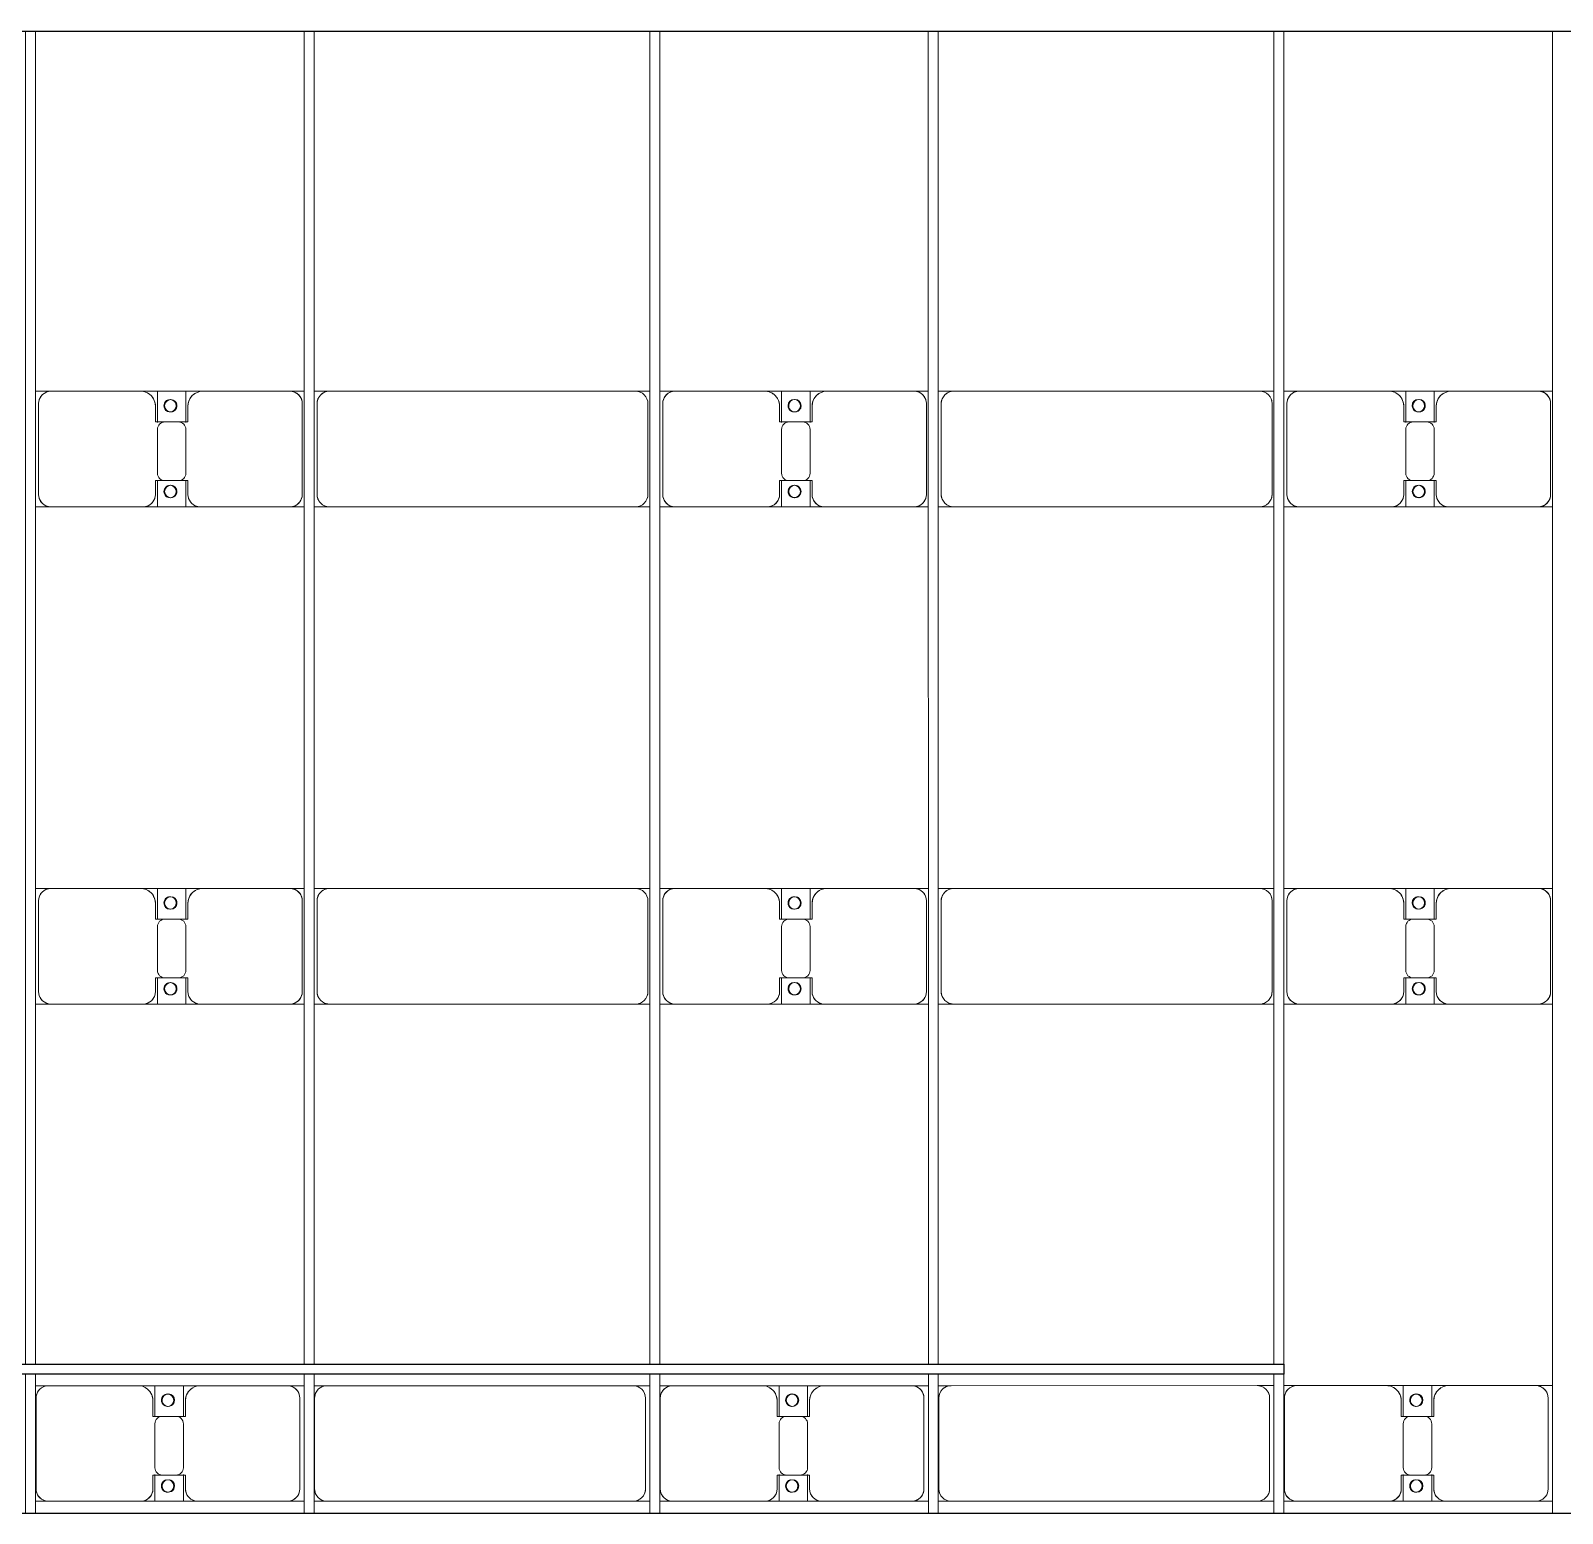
# Model space of a CAD drawing. Header units: millimetres. Extents: x -248177 to 167033, y 156986 to 268923.
# Drawn here: x -217673 to -211514, y 234459 to 240423 of the extents above; entities that cross this region are included whole.
import ezdxf

# ---------------------------------------------------------------- set-up
doc = ezdxf.new("R2010")
doc.units = ezdxf.units.MM
for name, color, linetype, lineweight in [('A-DETL-MBND', 5, 'Continuous', 9), ('A-GENM', 13, 'Continuous', 9), ('S-BEAM', 12, 'Continuous', 9)]:
    doc.layers.add(name, color=color, linetype=linetype, lineweight=lineweight)

# ---------------------------------------------------------------- blocks, each defined once
blk = doc.blocks.new('Dai phao do pin - DẢI PHAO ĐỠ PIN-V11-BỐ TRÍ KHUNG KẾT CẤU BÈ PIN 02')
at = {"layer": 'A-DETL-MBND', "color": 8}
for p, q in [((8237.8, 241.6), (8299.7, 241.6)), ((8237.8, 241.6), (8299.7, 241.6)), ((8249.7, 191.6), (8249.7, -173.4)), ((8659.7, 241.6), (8299.7, 241.6)), ((8659.7, 241.6), (8842.2, 241.6)), ((8842.2, 241.6), (8659.7, 241.6)), ((8727.8, 241.6), (8910.3, 241.6)), ((8727.8, 116.2), (8727.8, 241.6)), ((8910.3, 241.6), (8727.8, 241.6)), ((8842.2, 241.6), (8842.2, 116.2)), ((9260.3, 241.6), (8910.3, 241.6)), ((9260.3, 241.6), (9317.8, 241.6)), ((9260.3, 241.6), (9317.8, 241.6)), ((9310.3, -173.4), (9310.3, 191.6)), ((9357.8, 241.6), (9419.7, 241.6)), ((9357.8, 241.6), (9419.7, 241.6)), ((9369.7, 191.6), (9369.7, -173.4)), ((10650.3, 241.6), (9419.7, 241.6)), ((10650.3, 241.6), (10707.8, 241.6)), ((10650.3, 241.6), (10707.8, 241.6)), ((10700.3, -173.4), (10700.3, 191.6)), ((10747.8, 241.6), (10809.7, 241.6)), ((10747.8, 241.6), (10809.7, 241.6)), ((10759.7, 191.6), (10759.7, -173.4)), ((11169.7, 241.6), (10809.7, 241.6)), ((11169.7, 241.6), (11352.2, 241.6)), ((11352.2, 241.6), (11169.7, 241.6)), ((11237.8, 241.6), (11420.3, 241.6)), ((11237.8, 116.2), (11237.8, 241.6)), ((11420.3, 241.6), (11237.8, 241.6)), ((11352.2, 241.6), (11352.2, 116.2)), ((11770.3, 241.6), (11420.3, 241.6)), ((11770.3, 241.6), (11827.8, 241.6)), ((11770.3, 241.6), (11827.8, 241.6)), ((11820.3, -173.4), (11820.3, 191.6)), ((11867.8, 241.6), (11929.7, 241.6)), ((11867.8, 241.6), (11929.7, 241.6)), ((11879.7, 191.6), (11879.7, -173.4)), ((13160.3, 241.6), (11929.7, 241.6)), ((13160.3, 241.6), (13217.8, 241.6)), ((13160.3, 241.6), (13217.8, 241.6)), ((13210.3, -173.4), (13210.3, 191.6)), ((13257.8, 241.6), (13319.7, 241.6)), ((13257.8, 241.6), (13319.7, 241.6)), ((13269.7, 191.6), (13269.7, -173.4)), ((13679.7, 241.6), (13319.7, 241.6)), ((13679.7, 241.6), (13862.2, 241.6)), ((13862.2, 241.6), (13679.7, 241.6)), ((13747.8, 241.6), (13930.3, 241.6)), ((13747.8, 116.2), (13747.8, 241.6)), ((13930.3, 241.6), (13747.8, 241.6)), ((13862.2, 241.6), (13862.2, 116.2)), ((14280.3, 241.6), (13930.3, 241.6)), ((14280.3, 241.6), (14337.8, 241.6)), ((14280.3, 241.6), (14337.8, 241.6)), ((14330.3, -173.4), (14330.3, 191.6)), ((8719.7, 118.2), (8719.7, 181.6)), ((8850.3, 181.6), (8850.3, 118.2)), ((11229.7, 118.2), (11229.7, 181.6)), ((11360.3, 181.6), (11360.3, 118.2)), ((13739.7, 118.2), (13739.7, 181.6)), ((13870.3, 181.6), (13870.3, 118.2)), ((8812.2, 118.2), (8719.7, 118.2)), ((8727.8, 88.2), (8727.8, -88.2)), ((8850.3, 118.2), (8757.8, 118.2)), ((8842.2, -88.2), (8842.2, 88.2)), ((11322.2, 118.2), (11229.7, 118.2)), ((11237.8, 88.2), (11237.8, -88.2)), ((11360.3, 118.2), (11267.8, 118.2)), ((11352.2, -88.2), (11352.2, 88.2)), ((13832.2, 118.2), (13739.7, 118.2)), ((13747.8, 88.2), (13747.8, -88.2)), ((13870.3, 118.2), (13777.8, 118.2)), ((13862.2, -88.2), (13862.2, 88.2)), ((8719.7, -173.4), (8719.7, -118.2)), ((8719.7, -118.2), (8812.2, -118.2)), ((8727.8, -223.4), (8727.8, -116.2)), ((8757.8, -118.2), (8850.3, -118.2)), ((8842.2, -116.2), (8842.2, -223.4)), ((8850.3, -118.2), (8850.3, -173.4)), ((11229.7, -173.4), (11229.7, -118.2)), ((11229.7, -118.2), (11322.2, -118.2)), ((11237.8, -223.4), (11237.8, -116.2)), ((11267.8, -118.2), (11360.3, -118.2)), ((11352.2, -116.2), (11352.2, -223.4)), ((11360.3, -118.2), (11360.3, -173.4)), ((13739.7, -173.4), (13739.7, -118.2)), ((13739.7, -118.2), (13832.2, -118.2)), ((13747.8, -223.4), (13747.8, -116.2)), ((13777.8, -118.2), (13870.3, -118.2)), ((13862.2, -116.2), (13862.2, -223.4)), ((13870.3, -118.2), (13870.3, -173.4)), ((8299.7, -223.4), (8237.8, -223.4)), ((8299.7, -223.4), (8237.8, -223.4)), ((8299.7, -223.4), (8669.7, -223.4)), ((8842.2, -223.4), (8669.7, -223.4)), ((8669.7, -223.4), (8842.2, -223.4)), ((8900.3, -223.4), (8727.8, -223.4)), ((8727.8, -223.4), (8900.3, -223.4)), ((8900.3, -223.4), (9260.3, -223.4)), ((9317.8, -223.4), (9260.3, -223.4)), ((9317.8, -223.4), (9260.3, -223.4)), ((9419.7, -223.4), (9357.8, -223.4)), ((9419.7, -223.4), (9357.8, -223.4)), ((9419.7, -223.4), (10650.3, -223.4)), ((10707.8, -223.4), (10650.3, -223.4)), ((10707.8, -223.4), (10650.3, -223.4)), ((10809.7, -223.4), (10747.8, -223.4)), ((10809.7, -223.4), (10747.8, -223.4)), ((10809.7, -223.4), (11179.7, -223.4)), ((11352.2, -223.4), (11179.7, -223.4)), ((11179.7, -223.4), (11352.2, -223.4)), ((11410.3, -223.4), (11237.8, -223.4)), ((11237.8, -223.4), (11410.3, -223.4)), ((11410.3, -223.4), (11770.3, -223.4)), ((11827.8, -223.4), (11770.3, -223.4)), ((11827.8, -223.4), (11770.3, -223.4)), ((11929.7, -223.4), (11867.8, -223.4)), ((11929.7, -223.4), (11867.8, -223.4)), ((11929.7, -223.4), (13160.3, -223.4)), ((13217.8, -223.4), (13160.3, -223.4)), ((13217.8, -223.4), (13160.3, -223.4)), ((13319.7, -223.4), (13257.8, -223.4)), ((13319.7, -223.4), (13257.8, -223.4)), ((13319.7, -223.4), (13689.7, -223.4)), ((13862.2, -223.4), (13689.7, -223.4)), ((13689.7, -223.4), (13862.2, -223.4)), ((13920.3, -223.4), (13747.8, -223.4)), ((13747.8, -223.4), (13920.3, -223.4)), ((13920.3, -223.4), (14280.3, -223.4)), ((14337.8, -223.4), (14280.3, -223.4)), ((14337.8, -223.4), (14280.3, -223.4))]:
    blk.add_line(p, q, dxfattribs=at)
for centre, radius, start, end in [((8299.7, 191.6), 50, 90, 180), ((8299.7, 191.6), 50, 105, 180), ((8659.7, 181.6), 60, 0, 90), ((8659.7, 181.6), 60, 0, 60), ((8778.6, 183.2), 25, 360, 180), ((8778.6, 183.2), 25, 360, 165), ((8781.4, 183.2), 25, 0, 180), ((8781.4, 183.2), 25, 90, 180), ((8781.4, 183.2), 25, 15, 75), ((8910.3, 181.6), 60, 90, 180), ((8910.3, 181.6), 60, 120, 180), ((9260.3, 191.6), 50, 0, 90), ((9260.3, 191.6), 50, 0, 75), ((9419.7, 191.6), 50, 90, 180), ((9419.7, 191.6), 50, 150, 180), ((9419.7, 191.6), 50, 105, 135), ((10650.3, 191.6), 50, 360, 90), ((10650.3, 191.6), 50, 60, 90), ((10650.3, 191.6), 50, 15, 30), ((10809.7, 191.6), 50, 90, 180), ((10809.7, 191.6), 50, 105, 180), ((11169.7, 181.6), 60, 360, 90), ((11169.7, 181.6), 60, 360, 60), ((11288.6, 183.2), 25, 0, 180), ((11288.6, 183.2), 25, 0, 165), ((11291.4, 183.2), 25, 360, 180), ((11291.4, 183.2), 25, 90, 180), ((11291.4, 183.2), 25, 15, 75), ((11420.3, 181.6), 60, 90, 180), ((11420.3, 181.6), 60, 120, 180), ((11770.3, 191.6), 50, 360, 90), ((11770.3, 191.6), 50, 360, 75), ((11929.7, 191.6), 50, 90, 180), ((11929.7, 191.6), 50, 150, 180), ((11929.7, 191.6), 50, 105, 135), ((13160.3, 191.6), 50, 360, 90), ((13160.3, 191.6), 50, 60, 90), ((13160.3, 191.6), 50, 15, 30), ((13319.7, 191.6), 50, 90, 180), ((13319.7, 191.6), 50, 105, 180), ((13679.7, 181.6), 60, 360, 90), ((13679.7, 181.6), 60, 360, 60), ((13798.6, 183.2), 25, 360, 180), ((13798.6, 183.2), 25, 360, 165), ((13801.4, 183.2), 25, 0, 180), ((13801.4, 183.2), 25, 90, 180), ((13801.4, 183.2), 25, 15, 75), ((13930.3, 181.6), 60, 90, 180), ((13930.3, 181.6), 60, 120, 180), ((14280.3, 191.6), 50, 0, 90), ((14280.3, 191.6), 50, 0, 75), ((8778.6, 183.2), 25, 180, 360), ((8781.4, 183.2), 25, 180, 360), ((8781.4, 183.2), 25, 180, 300), ((8778.6, 183.2), 25, 210, 360), ((8781.4, 183.2), 25, 330, 345), ((11288.6, 183.2), 25, 180, 0), ((11291.4, 183.2), 25, 180, 0), ((11291.4, 183.2), 25, 180, 300), ((11288.6, 183.2), 25, 210, 0), ((11291.4, 183.2), 25, 330, 345), ((13798.6, 183.2), 25, 180, 0), ((13801.4, 183.2), 25, 180, 0), ((13801.4, 183.2), 25, 180, 300), ((13798.6, 183.2), 25, 210, 0), ((13801.4, 183.2), 25, 330, 345), ((8757.8, 88.2), 30, 90, 180), ((8812.2, 88.2), 30, 360, 90), ((11267.8, 88.2), 30, 90, 180), ((11322.2, 88.2), 30, 0, 90), ((13777.8, 88.2), 30, 90, 180), ((13832.2, 88.2), 30, 360, 90), ((8757.8, -88.2), 30, 180, 270), ((8812.2, -88.2), 30, 270, 0), ((11267.8, -88.2), 30, 180, 270), ((11322.2, -88.2), 30, 270, 360), ((13777.8, -88.2), 30, 180, 270), ((13832.2, -88.2), 30, 270, 0), ((8299.7, -173.4), 50, 180, 270), ((8299.7, -173.4), 50, 180, 255), ((8669.7, -173.4), 50, 270, 360), ((8669.7, -173.4), 50, 285, 360), ((8778.6, -161.8), 25, 0, 180), ((8778.6, -161.8), 25, 180, 0), ((8778.6, -161.8), 25, 105, 165), ((8778.6, -161.8), 25, 195, 0), ((8781.4, -161.8), 25, 0, 180), ((8781.4, -161.8), 25, 105, 180), ((8781.4, -161.8), 25, 180, 0), ((8781.4, -161.8), 25, 180, 270), ((8778.6, -161.8), 25, 0, 75), ((8781.4, -161.8), 25, 15, 75), ((8781.4, -161.8), 25, 285, 345), ((8900.3, -173.4), 50, 180, 270), ((8900.3, -173.4), 50, 180, 255), ((9260.3, -173.4), 50, 270, 360), ((9260.3, -173.4), 50, 285, 360), ((9419.7, -173.4), 50, 180, 270), ((9419.7, -173.4), 50, 180, 210), ((10650.3, -173.4), 50, 270, 360), ((10650.3, -173.4), 50, 330, 360), ((10809.7, -173.4), 50, 180, 270), ((10809.7, -173.4), 50, 180, 255), ((11179.7, -173.4), 50, 270, 0), ((11179.7, -173.4), 50, 285, 0), ((11288.6, -161.8), 25, 0, 180), ((11288.6, -161.8), 25, 180, 0), ((11288.6, -161.8), 25, 105, 165), ((11288.6, -161.8), 25, 195, 360), ((11291.4, -161.8), 25, 360, 180), ((11291.4, -161.8), 25, 105, 180), ((11291.4, -161.8), 25, 180, 360), ((11291.4, -161.8), 25, 180, 270), ((11288.6, -161.8), 25, 360, 75), ((11291.4, -161.8), 25, 15, 75), ((11291.4, -161.8), 25, 285, 345), ((11410.3, -173.4), 50, 180, 270), ((11410.3, -173.4), 50, 180, 255), ((11770.3, -173.4), 50, 270, 0), ((11770.3, -173.4), 50, 285, 360), ((11929.7, -173.4), 50, 180, 270), ((11929.7, -173.4), 50, 180, 210), ((13160.3, -173.4), 50, 270, 360), ((13160.3, -173.4), 50, 330, 360), ((13319.7, -173.4), 50, 180, 270), ((13319.7, -173.4), 50, 180, 255), ((13689.7, -173.4), 50, 270, 0), ((13689.7, -173.4), 50, 285, 360), ((13798.6, -161.8), 25, 360, 180), ((13798.6, -161.8), 25, 180, 360), ((13798.6, -161.8), 25, 105, 165), ((13798.6, -161.8), 25, 195, 360), ((13801.4, -161.8), 25, 360, 180), ((13801.4, -161.8), 25, 105, 180), ((13801.4, -161.8), 25, 180, 0), ((13801.4, -161.8), 25, 180, 270), ((13798.6, -161.8), 25, 360, 75), ((13801.4, -161.8), 25, 15, 75), ((13801.4, -161.8), 25, 285, 345), ((13920.3, -173.4), 50, 180, 270), ((13920.3, -173.4), 50, 180, 255), ((14280.3, -173.4), 50, 270, 0), ((14280.3, -173.4), 50, 285, 360), ((9419.7, -173.4), 50, 240, 270), ((10650.3, -173.4), 50, 285, 300), ((11929.7, -173.4), 50, 240, 270), ((13160.3, -173.4), 50, 285, 300)]:
    blk.add_arc(centre, radius, start, end, dxfattribs=at)
blk = doc.blocks.new('Dai phao do pin - DẢI PHAO ĐỠ PIN-V12-BỐ TRÍ KHUNG KẾT CẤU BÈ PIN 02')
at = {"layer": 'A-DETL-MBND', "color": 8}
for p, q in [((8237.8, 241.6), (8299.7, 241.6)), ((8237.8, 241.6), (8299.7, 241.6)), ((8249.7, 191.6), (8249.7, -173.4)), ((8659.7, 241.6), (8299.7, 241.6)), ((8659.7, 241.6), (8842.2, 241.6)), ((8842.2, 241.6), (8659.7, 241.6)), ((8727.8, 241.6), (8910.3, 241.6)), ((8727.8, 116.2), (8727.8, 241.6)), ((8910.3, 241.6), (8727.8, 241.6)), ((8842.2, 241.6), (8842.2, 116.2)), ((9260.3, 241.6), (8910.3, 241.6)), ((9260.3, 241.6), (9317.8, 241.6)), ((9260.3, 241.6), (9317.8, 241.6)), ((9310.3, -173.4), (9310.3, 191.6)), ((9357.8, 241.6), (9419.7, 241.6)), ((9357.8, 241.6), (9419.7, 241.6)), ((9369.7, 191.6), (9369.7, -173.4)), ((10650.3, 241.6), (9419.7, 241.6)), ((10650.3, 241.6), (10707.8, 241.6)), ((10650.3, 241.6), (10707.8, 241.6)), ((10700.3, -173.4), (10700.3, 191.6)), ((10747.8, 241.6), (10809.7, 241.6)), ((10747.8, 241.6), (10809.7, 241.6)), ((10759.7, 191.6), (10759.7, -173.4)), ((11169.7, 241.6), (10809.7, 241.6)), ((11169.7, 241.6), (11352.2, 241.6)), ((11352.2, 241.6), (11169.7, 241.6)), ((11237.8, 241.6), (11420.3, 241.6)), ((11237.8, 116.2), (11237.8, 241.6)), ((11420.3, 241.6), (11237.8, 241.6)), ((11352.2, 241.6), (11352.2, 116.2)), ((11770.3, 241.6), (11420.3, 241.6)), ((11770.3, 241.6), (11827.8, 241.6)), ((11770.3, 241.6), (11827.8, 241.6)), ((11820.3, -173.4), (11820.3, 191.6)), ((11867.8, 241.6), (11929.7, 241.6)), ((11867.8, 241.6), (11929.7, 241.6)), ((11879.7, 191.6), (11879.7, -173.4)), ((13160.3, 241.6), (11929.7, 241.6)), ((13160.3, 241.6), (13217.8, 241.6)), ((13160.3, 241.6), (13217.8, 241.6)), ((13210.3, -173.4), (13210.3, 191.6)), ((13257.8, 241.6), (13319.7, 241.6)), ((13257.8, 241.6), (13319.7, 241.6)), ((13269.7, 191.6), (13269.7, -173.4)), ((13679.7, 241.6), (13319.7, 241.6)), ((13679.7, 241.6), (13862.2, 241.6)), ((13862.2, 241.6), (13679.7, 241.6)), ((13747.8, 241.6), (13930.3, 241.6)), ((13747.8, 116.2), (13747.8, 241.6)), ((13930.3, 241.6), (13747.8, 241.6)), ((13862.2, 241.6), (13862.2, 116.2)), ((14280.3, 241.6), (13930.3, 241.6)), ((14280.3, 241.6), (14337.8, 241.6)), ((14280.3, 241.6), (14337.8, 241.6)), ((14330.3, -173.4), (14330.3, 191.6)), ((8719.7, 118.2), (8719.7, 181.6)), ((8850.3, 181.6), (8850.3, 118.2)), ((11229.7, 118.2), (11229.7, 181.6)), ((11360.3, 181.6), (11360.3, 118.2)), ((13739.7, 118.2), (13739.7, 181.6)), ((13870.3, 181.6), (13870.3, 118.2)), ((8812.2, 118.2), (8719.7, 118.2)), ((8727.8, 88.2), (8727.8, -88.2)), ((8850.3, 118.2), (8757.8, 118.2)), ((8842.2, -88.2), (8842.2, 88.2)), ((11322.2, 118.2), (11229.7, 118.2)), ((11237.8, 88.2), (11237.8, -88.2)), ((11360.3, 118.2), (11267.8, 118.2)), ((11352.2, -88.2), (11352.2, 88.2)), ((13832.2, 118.2), (13739.7, 118.2)), ((13747.8, 88.2), (13747.8, -88.2)), ((13870.3, 118.2), (13777.8, 118.2)), ((13862.2, -88.2), (13862.2, 88.2)), ((8719.7, -173.4), (8719.7, -118.2)), ((8719.7, -118.2), (8812.2, -118.2)), ((8727.8, -223.4), (8727.8, -116.2)), ((8757.8, -118.2), (8850.3, -118.2)), ((8842.2, -116.2), (8842.2, -223.4)), ((8850.3, -118.2), (8850.3, -173.4)), ((11229.7, -173.4), (11229.7, -118.2)), ((11229.7, -118.2), (11322.2, -118.2)), ((11237.8, -223.4), (11237.8, -116.2)), ((11267.8, -118.2), (11360.3, -118.2)), ((11352.2, -116.2), (11352.2, -223.4)), ((11360.3, -118.2), (11360.3, -173.4)), ((13739.7, -173.4), (13739.7, -118.2)), ((13739.7, -118.2), (13832.2, -118.2)), ((13747.8, -223.4), (13747.8, -116.2)), ((13777.8, -118.2), (13870.3, -118.2)), ((13862.2, -116.2), (13862.2, -223.4)), ((13870.3, -118.2), (13870.3, -173.4)), ((8299.7, -223.4), (8237.8, -223.4)), ((8299.7, -223.4), (8237.8, -223.4)), ((8299.7, -223.4), (8669.7, -223.4)), ((8842.2, -223.4), (8669.7, -223.4)), ((8669.7, -223.4), (8842.2, -223.4)), ((8900.3, -223.4), (8727.8, -223.4)), ((8727.8, -223.4), (8900.3, -223.4)), ((8900.3, -223.4), (9260.3, -223.4)), ((9317.8, -223.4), (9260.3, -223.4)), ((9317.8, -223.4), (9260.3, -223.4)), ((9419.7, -223.4), (9357.8, -223.4)), ((9419.7, -223.4), (9357.8, -223.4)), ((9419.7, -223.4), (10650.3, -223.4)), ((10707.8, -223.4), (10650.3, -223.4)), ((10707.8, -223.4), (10650.3, -223.4)), ((10809.7, -223.4), (10747.8, -223.4)), ((10809.7, -223.4), (10747.8, -223.4)), ((10809.7, -223.4), (11179.7, -223.4)), ((11352.2, -223.4), (11179.7, -223.4)), ((11179.7, -223.4), (11352.2, -223.4)), ((11410.3, -223.4), (11237.8, -223.4)), ((11237.8, -223.4), (11410.3, -223.4)), ((11410.3, -223.4), (11770.3, -223.4)), ((11827.8, -223.4), (11770.3, -223.4)), ((11827.8, -223.4), (11770.3, -223.4)), ((11929.7, -223.4), (11867.8, -223.4)), ((11929.7, -223.4), (11867.8, -223.4)), ((11929.7, -223.4), (13160.3, -223.4)), ((13217.8, -223.4), (13160.3, -223.4)), ((13217.8, -223.4), (13160.3, -223.4)), ((13319.7, -223.4), (13257.8, -223.4)), ((13319.7, -223.4), (13257.8, -223.4)), ((13319.7, -223.4), (13689.7, -223.4)), ((13862.2, -223.4), (13689.7, -223.4)), ((13689.7, -223.4), (13862.2, -223.4)), ((13920.3, -223.4), (13747.8, -223.4)), ((13747.8, -223.4), (13920.3, -223.4)), ((13920.3, -223.4), (14280.3, -223.4)), ((14337.8, -223.4), (14280.3, -223.4)), ((14337.8, -223.4), (14280.3, -223.4))]:
    blk.add_line(p, q, dxfattribs=at)
for centre, radius, start, end in [((8299.7, 191.6), 50, 90, 180), ((8299.7, 191.6), 50, 105, 180), ((8659.7, 181.6), 60, 0, 90), ((8659.7, 181.6), 60, 0, 60), ((8778.6, 183.2), 25, 360, 180), ((8778.6, 183.2), 25, 360, 165), ((8781.4, 183.2), 25, 0, 180), ((8781.4, 183.2), 25, 90, 180), ((8781.4, 183.2), 25, 15, 75), ((8910.3, 181.6), 60, 90, 180), ((8910.3, 181.6), 60, 120, 180), ((9260.3, 191.6), 50, 0, 90), ((9260.3, 191.6), 50, 0, 75), ((9419.7, 191.6), 50, 90, 180), ((9419.7, 191.6), 50, 150, 180), ((9419.7, 191.6), 50, 105, 135), ((10650.3, 191.6), 50, 360, 90), ((10650.3, 191.6), 50, 60, 90), ((10650.3, 191.6), 50, 15, 30), ((10809.7, 191.6), 50, 90, 180), ((10809.7, 191.6), 50, 105, 180), ((11169.7, 181.6), 60, 360, 90), ((11169.7, 181.6), 60, 360, 60), ((11288.6, 183.2), 25, 0, 180), ((11288.6, 183.2), 25, 0, 165), ((11291.4, 183.2), 25, 360, 180), ((11291.4, 183.2), 25, 90, 180), ((11291.4, 183.2), 25, 15, 75), ((11420.3, 181.6), 60, 90, 180), ((11420.3, 181.6), 60, 120, 180), ((11770.3, 191.6), 50, 360, 90), ((11770.3, 191.6), 50, 360, 75), ((11929.7, 191.6), 50, 90, 180), ((11929.7, 191.6), 50, 150, 180), ((11929.7, 191.6), 50, 105, 135), ((13160.3, 191.6), 50, 360, 90), ((13160.3, 191.6), 50, 60, 90), ((13160.3, 191.6), 50, 15, 30), ((13319.7, 191.6), 50, 90, 180), ((13319.7, 191.6), 50, 105, 180), ((13679.7, 181.6), 60, 360, 90), ((13679.7, 181.6), 60, 360, 60), ((13798.6, 183.2), 25, 360, 180), ((13798.6, 183.2), 25, 360, 165), ((13801.4, 183.2), 25, 0, 180), ((13801.4, 183.2), 25, 90, 180), ((13801.4, 183.2), 25, 15, 75), ((13930.3, 181.6), 60, 90, 180), ((13930.3, 181.6), 60, 120, 180), ((14280.3, 191.6), 50, 0, 90), ((14280.3, 191.6), 50, 0, 75), ((8778.6, 183.2), 25, 180, 360), ((8781.4, 183.2), 25, 180, 360), ((8781.4, 183.2), 25, 180, 300), ((8778.6, 183.2), 25, 210, 360), ((8781.4, 183.2), 25, 330, 345), ((11288.6, 183.2), 25, 180, 0), ((11291.4, 183.2), 25, 180, 0), ((11291.4, 183.2), 25, 180, 300), ((11288.6, 183.2), 25, 210, 0), ((11291.4, 183.2), 25, 330, 345), ((13798.6, 183.2), 25, 180, 0), ((13801.4, 183.2), 25, 180, 0), ((13801.4, 183.2), 25, 180, 300), ((13798.6, 183.2), 25, 210, 0), ((13801.4, 183.2), 25, 330, 345), ((8757.8, 88.2), 30, 90, 180), ((8812.2, 88.2), 30, 360, 90), ((11267.8, 88.2), 30, 90, 180), ((11322.2, 88.2), 30, 0, 90), ((13777.8, 88.2), 30, 90, 180), ((13832.2, 88.2), 30, 360, 90), ((8757.8, -88.2), 30, 180, 270), ((8812.2, -88.2), 30, 270, 0), ((11267.8, -88.2), 30, 180, 270), ((11322.2, -88.2), 30, 270, 360), ((13777.8, -88.2), 30, 180, 270), ((13832.2, -88.2), 30, 270, 0), ((8299.7, -173.4), 50, 180, 270), ((8299.7, -173.4), 50, 180, 255), ((8669.7, -173.4), 50, 270, 360), ((8669.7, -173.4), 50, 285, 360), ((8778.6, -161.8), 25, 0, 180), ((8778.6, -161.8), 25, 180, 0), ((8778.6, -161.8), 25, 105, 165), ((8778.6, -161.8), 25, 195, 0), ((8781.4, -161.8), 25, 0, 180), ((8781.4, -161.8), 25, 105, 180), ((8781.4, -161.8), 25, 180, 0), ((8781.4, -161.8), 25, 180, 270), ((8778.6, -161.8), 25, 0, 75), ((8781.4, -161.8), 25, 15, 75), ((8781.4, -161.8), 25, 285, 345), ((8900.3, -173.4), 50, 180, 270), ((8900.3, -173.4), 50, 180, 255), ((9260.3, -173.4), 50, 270, 360), ((9260.3, -173.4), 50, 285, 360), ((9419.7, -173.4), 50, 180, 270), ((9419.7, -173.4), 50, 180, 210), ((10650.3, -173.4), 50, 270, 360), ((10650.3, -173.4), 50, 330, 360), ((10809.7, -173.4), 50, 180, 270), ((10809.7, -173.4), 50, 180, 255), ((11179.7, -173.4), 50, 270, 0), ((11179.7, -173.4), 50, 285, 0), ((11288.6, -161.8), 25, 0, 180), ((11288.6, -161.8), 25, 180, 0), ((11288.6, -161.8), 25, 105, 165), ((11288.6, -161.8), 25, 195, 360), ((11291.4, -161.8), 25, 360, 180), ((11291.4, -161.8), 25, 105, 180), ((11291.4, -161.8), 25, 180, 360), ((11291.4, -161.8), 25, 180, 270), ((11288.6, -161.8), 25, 360, 75), ((11291.4, -161.8), 25, 15, 75), ((11291.4, -161.8), 25, 285, 345), ((11410.3, -173.4), 50, 180, 270), ((11410.3, -173.4), 50, 180, 255), ((11770.3, -173.4), 50, 270, 0), ((11770.3, -173.4), 50, 285, 360), ((11929.7, -173.4), 50, 180, 270), ((11929.7, -173.4), 50, 180, 210), ((13160.3, -173.4), 50, 270, 360), ((13160.3, -173.4), 50, 330, 360), ((13319.7, -173.4), 50, 180, 270), ((13319.7, -173.4), 50, 180, 255), ((13689.7, -173.4), 50, 270, 0), ((13689.7, -173.4), 50, 285, 360), ((13798.6, -161.8), 25, 360, 180), ((13798.6, -161.8), 25, 180, 360), ((13798.6, -161.8), 25, 105, 165), ((13798.6, -161.8), 25, 195, 360), ((13801.4, -161.8), 25, 360, 180), ((13801.4, -161.8), 25, 105, 180), ((13801.4, -161.8), 25, 180, 0), ((13801.4, -161.8), 25, 180, 270), ((13798.6, -161.8), 25, 360, 75), ((13801.4, -161.8), 25, 15, 75), ((13801.4, -161.8), 25, 285, 345), ((13920.3, -173.4), 50, 180, 270), ((13920.3, -173.4), 50, 180, 255), ((14280.3, -173.4), 50, 270, 0), ((14280.3, -173.4), 50, 285, 360), ((9419.7, -173.4), 50, 240, 270), ((10650.3, -173.4), 50, 285, 300), ((11929.7, -173.4), 50, 240, 270), ((13160.3, -173.4), 50, 285, 300)]:
    blk.add_arc(centre, radius, start, end, dxfattribs=at)
blk = doc.blocks.new('Dai phao do pin - DẢI PHAO ĐỠ PIN-15697-BỐ TRÍ KHUNG KẾT CẤU BÈ PIN 02')
at = {"layer": 'A-DETL-MBND', "color": 8}
for p, q in [((20797.8, 241.6), (20849.7, 241.6)), ((20797.8, 241.6), (20849.7, 241.6)), ((20799.7, 191.6), (20799.7, -173.4)), ((21209.7, 241.6), (20849.7, 241.6)), ((21209.7, 241.6), (21392.2, 241.6)), ((21392.2, 241.6), (21209.7, 241.6)), ((21277.8, 241.6), (21460.3, 241.6)), ((21277.8, 116.2), (21277.8, 241.6)), ((21460.3, 241.6), (21277.8, 241.6)), ((21392.2, 241.6), (21392.2, 116.2)), ((21810.3, 241.6), (21460.3, 241.6)), ((21810.3, 241.6), (21877.8, 241.6)), ((21810.3, 241.6), (21877.8, 241.6)), ((21860.3, -173.4), (21860.3, 191.6)), ((21917.8, 241.6), (21969.7, 241.6)), ((21917.8, 241.6), (21969.7, 241.6)), ((21919.7, 191.6), (21919.7, -173.4)), ((23200.3, 241.6), (21969.7, 241.6)), ((23200.3, 241.6), (23267.8, 241.6)), ((23200.3, 241.6), (23267.8, 241.6)), ((23250.3, -173.4), (23250.3, 191.6)), ((23307.8, 241.6), (23359.7, 241.6)), ((23307.8, 241.6), (23359.7, 241.6)), ((23309.7, 191.6), (23309.7, -173.4)), ((23719.7, 241.6), (23359.7, 241.6)), ((23719.7, 241.6), (23902.2, 241.6)), ((23902.2, 241.6), (23719.7, 241.6)), ((23787.8, 241.6), (23970.3, 241.6)), ((23787.8, 116.2), (23787.8, 241.6)), ((23970.3, 241.6), (23787.8, 241.6)), ((23902.2, 241.6), (23902.2, 116.2)), ((24320.3, 241.6), (23970.3, 241.6)), ((24320.3, 241.6), (24387.8, 241.6)), ((24320.3, 241.6), (24387.8, 241.6)), ((24370.3, -173.4), (24370.3, 191.6)), ((24427.8, 241.6), (24479.7, 241.6)), ((24427.8, 241.6), (24479.7, 241.6)), ((24429.7, 191.6), (24429.7, -173.4)), ((25710.3, 241.6), (24479.7, 241.6)), ((25710.3, 241.6), (25777.8, 241.6)), ((25710.3, 241.6), (25777.8, 241.6)), ((25760.3, -173.4), (25760.3, 191.6)), ((25817.8, 241.6), (25869.7, 241.6)), ((25817.8, 241.6), (25869.7, 241.6)), ((25819.7, 191.6), (25819.7, -173.4)), ((26229.7, 241.6), (25869.7, 241.6)), ((26229.7, 241.6), (26412.2, 241.6)), ((26412.2, 241.6), (26229.7, 241.6)), ((26297.8, 241.6), (26480.3, 241.6)), ((26297.8, 116.2), (26297.8, 241.6)), ((26480.3, 241.6), (26297.8, 241.6)), ((26412.2, 241.6), (26412.2, 116.2)), ((26830.3, 241.6), (26480.3, 241.6)), ((26830.3, 241.6), (26897.8, 241.6)), ((26830.3, 241.6), (26897.8, 241.6)), ((26880.3, -173.4), (26880.3, 191.6)), ((21269.7, 118.2), (21269.7, 181.6)), ((21400.3, 181.6), (21400.3, 118.2)), ((23779.7, 118.2), (23779.7, 181.6)), ((23910.3, 181.6), (23910.3, 118.2)), ((26289.7, 118.2), (26289.7, 181.6)), ((26420.3, 181.6), (26420.3, 118.2)), ((21362.2, 118.2), (21269.7, 118.2)), ((21277.8, 88.2), (21277.8, -88.2)), ((21400.3, 118.2), (21307.8, 118.2)), ((21392.2, -88.2), (21392.2, 88.2)), ((23872.2, 118.2), (23779.7, 118.2)), ((23787.8, 88.2), (23787.8, -88.2)), ((23910.3, 118.2), (23817.8, 118.2)), ((23902.2, -88.2), (23902.2, 88.2)), ((26382.2, 118.2), (26289.7, 118.2)), ((26297.8, 88.2), (26297.8, -88.2)), ((26420.3, 118.2), (26327.8, 118.2)), ((26412.2, -88.2), (26412.2, 88.2)), ((21269.7, -173.4), (21269.7, -118.2)), ((21269.7, -118.2), (21362.2, -118.2)), ((21277.8, -223.4), (21277.8, -116.2)), ((21307.8, -118.2), (21400.3, -118.2)), ((21392.2, -116.2), (21392.2, -223.4)), ((21400.3, -118.2), (21400.3, -173.4)), ((23779.7, -173.4), (23779.7, -118.2)), ((23779.7, -118.2), (23872.2, -118.2)), ((23787.8, -223.4), (23787.8, -116.2)), ((23817.8, -118.2), (23910.3, -118.2)), ((23902.2, -116.2), (23902.2, -223.4)), ((23910.3, -118.2), (23910.3, -173.4)), ((26289.7, -173.4), (26289.7, -118.2)), ((26289.7, -118.2), (26382.2, -118.2)), ((26297.8, -223.4), (26297.8, -116.2)), ((26327.8, -118.2), (26420.3, -118.2)), ((26412.2, -116.2), (26412.2, -223.4)), ((26420.3, -118.2), (26420.3, -173.4)), ((20849.7, -223.4), (20797.8, -223.4)), ((20849.7, -223.4), (20797.8, -223.4)), ((20849.7, -223.4), (21219.7, -223.4)), ((21392.2, -223.4), (21219.7, -223.4)), ((21219.7, -223.4), (21392.2, -223.4)), ((21450.3, -223.4), (21277.8, -223.4)), ((21277.8, -223.4), (21450.3, -223.4)), ((21450.3, -223.4), (21810.3, -223.4)), ((21877.8, -223.4), (21810.3, -223.4)), ((21877.8, -223.4), (21810.3, -223.4)), ((21969.7, -223.4), (21917.8, -223.4)), ((21969.7, -223.4), (21917.8, -223.4)), ((21969.7, -223.4), (23200.3, -223.4)), ((23267.8, -223.4), (23200.3, -223.4)), ((23267.8, -223.4), (23200.3, -223.4)), ((23359.7, -223.4), (23307.8, -223.4)), ((23359.7, -223.4), (23307.8, -223.4)), ((23359.7, -223.4), (23729.7, -223.4)), ((23902.2, -223.4), (23729.7, -223.4)), ((23729.7, -223.4), (23902.2, -223.4)), ((23960.3, -223.4), (23787.8, -223.4)), ((23787.8, -223.4), (23960.3, -223.4)), ((23960.3, -223.4), (24320.3, -223.4)), ((24387.8, -223.4), (24320.3, -223.4)), ((24387.8, -223.4), (24320.3, -223.4)), ((24479.7, -223.4), (24427.8, -223.4)), ((24479.7, -223.4), (24427.8, -223.4)), ((24479.7, -223.4), (25710.3, -223.4)), ((25777.8, -223.4), (25710.3, -223.4)), ((25777.8, -223.4), (25710.3, -223.4)), ((25869.7, -223.4), (25817.8, -223.4)), ((25869.7, -223.4), (25817.8, -223.4)), ((25869.7, -223.4), (26239.7, -223.4)), ((26412.2, -223.4), (26239.7, -223.4)), ((26239.7, -223.4), (26412.2, -223.4)), ((26470.3, -223.4), (26297.8, -223.4)), ((26297.8, -223.4), (26470.3, -223.4)), ((26470.3, -223.4), (26830.3, -223.4)), ((26897.8, -223.4), (26830.3, -223.4)), ((26897.8, -223.4), (26830.3, -223.4))]:
    blk.add_line(p, q, dxfattribs=at)
for centre, radius, start, end in [((20849.7, 191.6), 50, 90, 180), ((20849.7, 191.6), 50, 105, 180), ((21209.7, 181.6), 60, 0, 90), ((21209.7, 181.6), 60, 0, 60), ((21328.6, 183.2), 25, 360, 180), ((21328.6, 183.2), 25, 360, 165), ((21331.4, 183.2), 25, 0, 180), ((21331.4, 183.2), 25, 90, 180), ((21331.4, 183.2), 25, 15, 75), ((21460.3, 181.6), 60, 90, 180), ((21460.3, 181.6), 60, 120, 180), ((21810.3, 191.6), 50, 360, 90), ((21810.3, 191.6), 50, 360, 75), ((21969.7, 191.6), 50, 90, 180), ((21969.7, 191.6), 50, 150, 180), ((21969.7, 191.6), 50, 105, 135), ((23200.3, 191.6), 50, 360, 90), ((23200.3, 191.6), 50, 60, 90), ((23200.3, 191.6), 50, 15, 30), ((23359.7, 191.6), 50, 90, 180), ((23359.7, 191.6), 50, 105, 180), ((23719.7, 181.6), 60, 360, 90), ((23719.7, 181.6), 60, 360, 60), ((23838.6, 183.2), 25, 0, 180), ((23838.6, 183.2), 25, 0, 165), ((23841.4, 183.2), 25, 360, 180), ((23841.4, 183.2), 25, 90, 180), ((23841.4, 183.2), 25, 15, 75), ((23970.3, 181.6), 60, 90, 180), ((23970.3, 181.6), 60, 120, 180), ((24320.3, 191.6), 50, 360, 90), ((24320.3, 191.6), 50, 360, 75), ((24479.7, 191.6), 50, 90, 180), ((24479.7, 191.6), 50, 150, 180), ((24479.7, 191.6), 50, 105, 135), ((25710.3, 191.6), 50, 0, 90), ((25710.3, 191.6), 50, 60, 90), ((25710.3, 191.6), 50, 15, 30), ((25869.7, 191.6), 50, 90, 180), ((25869.7, 191.6), 50, 105, 180), ((26229.7, 181.6), 60, 360, 90), ((26229.7, 181.6), 60, 360, 60), ((26348.6, 183.2), 25, 0, 180), ((26348.6, 183.2), 25, 0, 165), ((26351.4, 183.2), 25, 360, 180), ((26351.4, 183.2), 25, 90, 180), ((26351.4, 183.2), 25, 15, 75), ((26480.3, 181.6), 60, 90, 180), ((26480.3, 181.6), 60, 120, 180), ((26830.3, 191.6), 50, 360, 90), ((26830.3, 191.6), 50, 360, 75), ((21328.6, 183.2), 25, 180, 0), ((21331.4, 183.2), 25, 180, 0), ((21331.4, 183.2), 25, 180, 300), ((21328.6, 183.2), 25, 210, 0), ((21331.4, 183.2), 25, 330, 345), ((23838.6, 183.2), 25, 180, 0), ((23841.4, 183.2), 25, 180, 360), ((23841.4, 183.2), 25, 180, 300), ((23838.6, 183.2), 25, 210, 0), ((23841.4, 183.2), 25, 330, 345), ((26348.6, 183.2), 25, 180, 0), ((26351.4, 183.2), 25, 180, 0), ((26351.4, 183.2), 25, 180, 300), ((26348.6, 183.2), 25, 210, 0), ((26351.4, 183.2), 25, 330, 345), ((21307.8, 88.2), 30, 90, 180), ((21362.2, 88.2), 30, 0, 90), ((23817.8, 88.2), 30, 90, 180), ((23872.2, 88.2), 30, 0, 90), ((26327.8, 88.2), 30, 90, 180), ((26382.2, 88.2), 30, 0, 90), ((21307.8, -88.2), 30, 180, 270), ((21362.2, -88.2), 30, 270, 0), ((23817.8, -88.2), 30, 180, 270), ((23872.2, -88.2), 30, 270, 0), ((26327.8, -88.2), 30, 180, 270), ((26382.2, -88.2), 30, 270, 0), ((20849.7, -173.4), 50, 180, 270), ((20849.7, -173.4), 50, 180, 255), ((21219.7, -173.4), 50, 270, 360), ((21219.7, -173.4), 50, 285, 0), ((21328.6, -161.8), 25, 360, 180), ((21328.6, -161.8), 25, 180, 0), ((21328.6, -161.8), 25, 105, 165), ((21328.6, -161.8), 25, 195, 0), ((21331.4, -161.8), 25, 360, 180), ((21331.4, -161.8), 25, 105, 180), ((21331.4, -161.8), 25, 180, 0), ((21331.4, -161.8), 25, 180, 270), ((21328.6, -161.8), 25, 0, 75), ((21331.4, -161.8), 25, 15, 75), ((21331.4, -161.8), 25, 285, 345), ((21450.3, -173.4), 50, 180, 270), ((21450.3, -173.4), 50, 180, 255), ((21810.3, -173.4), 50, 270, 0), ((21810.3, -173.4), 50, 285, 360), ((21969.7, -173.4), 50, 180, 270), ((21969.7, -173.4), 50, 180, 210), ((23200.3, -173.4), 50, 270, 360), ((23200.3, -173.4), 50, 330, 360), ((23359.7, -173.4), 50, 180, 270), ((23359.7, -173.4), 50, 180, 255), ((23729.7, -173.4), 50, 270, 360), ((23729.7, -173.4), 50, 285, 360), ((23838.6, -161.8), 25, 360, 180), ((23838.6, -161.8), 25, 180, 0), ((23838.6, -161.8), 25, 105, 165), ((23838.6, -161.8), 25, 195, 0), ((23841.4, -161.8), 25, 360, 180), ((23841.4, -161.8), 25, 105, 180), ((23841.4, -161.8), 25, 180, 360), ((23841.4, -161.8), 25, 180, 270), ((23838.6, -161.8), 25, 360, 75), ((23841.4, -161.8), 25, 15, 75), ((23841.4, -161.8), 25, 285, 345), ((23960.3, -173.4), 50, 180, 270), ((23960.3, -173.4), 50, 180, 255), ((24320.3, -173.4), 50, 270, 0), ((24320.3, -173.4), 50, 285, 360), ((24479.7, -173.4), 50, 180, 270), ((24479.7, -173.4), 50, 180, 210), ((25710.3, -173.4), 50, 270, 0), ((25710.3, -173.4), 50, 330, 360), ((25869.7, -173.4), 50, 180, 270), ((25869.7, -173.4), 50, 180, 255), ((26239.7, -173.4), 50, 270, 0), ((26239.7, -173.4), 50, 285, 360), ((26348.6, -161.8), 25, 360, 180), ((26348.6, -161.8), 25, 180, 0), ((26348.6, -161.8), 25, 105, 165), ((26348.6, -161.8), 25, 195, 360), ((26351.4, -161.8), 25, 360, 180), ((26351.4, -161.8), 25, 105, 180), ((26351.4, -161.8), 25, 180, 360), ((26351.4, -161.8), 25, 180, 270), ((26348.6, -161.8), 25, 360, 75), ((26351.4, -161.8), 25, 15, 75), ((26351.4, -161.8), 25, 285, 345), ((26470.3, -173.4), 50, 180, 270), ((26470.3, -173.4), 50, 180, 255), ((26830.3, -173.4), 50, 270, 360), ((26830.3, -173.4), 50, 285, 360), ((21969.7, -173.4), 50, 240, 270), ((23200.3, -173.4), 50, 285, 300), ((24479.7, -173.4), 50, 240, 270), ((25710.3, -173.4), 50, 285, 300)]:
    blk.add_arc(centre, radius, start, end, dxfattribs=at)
blk = doc.blocks.new('Dầm C52 - Dầm C52-24592-BỐ TRÍ KHUNG KẾT CẤU BÈ PIN 02')
at = {"layer": 'S-BEAM', "color": 1}
for p, q in [((13807.1, 20), (14367.1, 20)), ((14407.1, 20), (19767.1, 20)), ((14367.1, -20), (13807.1, -20)), ((19767.1, -20), (14407.1, -20))]:
    blk.add_line(p, q, dxfattribs=at)
blk = doc.blocks.new('Dầm C52 - Dầm C52-V97-BỐ TRÍ KHUNG KẾT CẤU BÈ PIN 02')
at = {"layer": 'S-BEAM', "color": 1}
blk.add_line((13807.1, 20), (19767.1, 20), dxfattribs=at)
blk = doc.blocks.new('Dầm C52 - Hộp 40x60-25238-BỐ TRÍ KHUNG KẾT CẤU BÈ PIN 02')
at = {"layer": 'S-BEAM', "color": 3, "lineweight": 25}
blk.add_line((-152122.8, 20), (-79694.5, 20), dxfattribs=at)
blk = doc.blocks.new('Dầm C52 - Hộp 40x60-25239-BỐ TRÍ KHUNG KẾT CẤU BÈ PIN 02')
at = {"layer": 'S-BEAM', "color": 3, "lineweight": 25}
blk.add_line((146407.2, -20), (-146407.2, -20), dxfattribs=at)
blk = doc.blocks.new('Dầm C52 - Hộp 40x60-25155-BỐ TRÍ KHUNG KẾT CẤU BÈ PIN 02')
at = {"layer": 'S-BEAM', "color": 3, "lineweight": 25}
for p, q in [((-14260.6, 20), (14260.6, 20)), ((14260.6, 20), (14260.6, -20)), ((14260.6, -20), (-14260.6, -20))]:
    blk.add_line(p, q, dxfattribs=at)
blk = doc.blocks.new('HOBANMONG_BEPIN 2_rvt-1-BỐ TRÍ KHUNG KẾT CẤU BÈ PIN 02')
at = {"layer": 'A-GENM', "lineweight": 9, "rotation": 0.0007586094741477002}
for name, p in [('Dai phao do pin - DẢI PHAO ĐỠ PIN-V11-BỐ TRÍ KHUNG KẾT CẤU BÈ PIN 02', (-225891.1, 238731)), ('Dai phao do pin - DẢI PHAO ĐỠ PIN-V12-BỐ TRÍ KHUNG KẾT CẤU BÈ PIN 02', (-225891.1, 236731)), ('Dai phao do pin - DẢI PHAO ĐỠ PIN-15697-BỐ TRÍ KHUNG KẾT CẤU BÈ PIN 02', (-238451, 234730.8))]:
    blk.add_blockref(name, p, dxfattribs=at)
at = {"layer": 'S-BEAM', "lineweight": 9}
for name, p, rotation in [('Dầm C52 - Dầm C52-24592-BỐ TRÍ KHUNG KẾT CẤU BÈ PIN 02', (-217673, 220652.3), 90.00075860989138), ('Dầm C52 - Dầm C52-24592-BỐ TRÍ KHUNG KẾT CẤU BÈ PIN 02', (-216553, 220652.3), 90.00075860989138), ('Dầm C52 - Dầm C52-24592-BỐ TRÍ KHUNG KẾT CẤU BÈ PIN 02', (-215163, 220652.4), 90.00075860989138), ('Dầm C52 - Dầm C52-24592-BỐ TRÍ KHUNG KẾT CẤU BÈ PIN 02', (-214043, 220652.4), 90.00075860989138), ('Dầm C52 - Dầm C52-24592-BỐ TRÍ KHUNG KẾT CẤU BÈ PIN 02', (-212653, 220652.4), 90.00075860989138), ('Dầm C52 - Dầm C52-V97-BỐ TRÍ KHUNG KẾT CẤU BÈ PIN 02', (-211533, 220652.4), 90.00075860989138), ('Dầm C52 - Hộp 40x60-25239-BỐ TRÍ KHUNG KẾT CẤU BÈ PIN 02', (-83316.1, 240441.2), 0.0007586094741477002), ('Dầm C52 - Hộp 40x60-25155-BỐ TRÍ KHUNG KẾT CẤU BÈ PIN 02', (-226893.8, 235039.3), 0.0007586094741477002), ('Dầm C52 - Hộp 40x60-25238-BỐ TRÍ KHUNG KẾT CẤU BÈ PIN 02', (-89031.6, 234441.1), 0.0007586094741477002)]:
    blk.add_blockref(name, p, dxfattribs=dict(at, rotation=rotation))

msp = doc.modelspace()

# ---------------------------------------------------------------- block references
at = {"lineweight": 5}
msp.add_blockref('HOBANMONG_BEPIN 2_rvt-1-BỐ TRÍ KHUNG KẾT CẤU BÈ PIN 02', (0, 0), dxfattribs=at)

doc.saveas('drawing.dxf')
